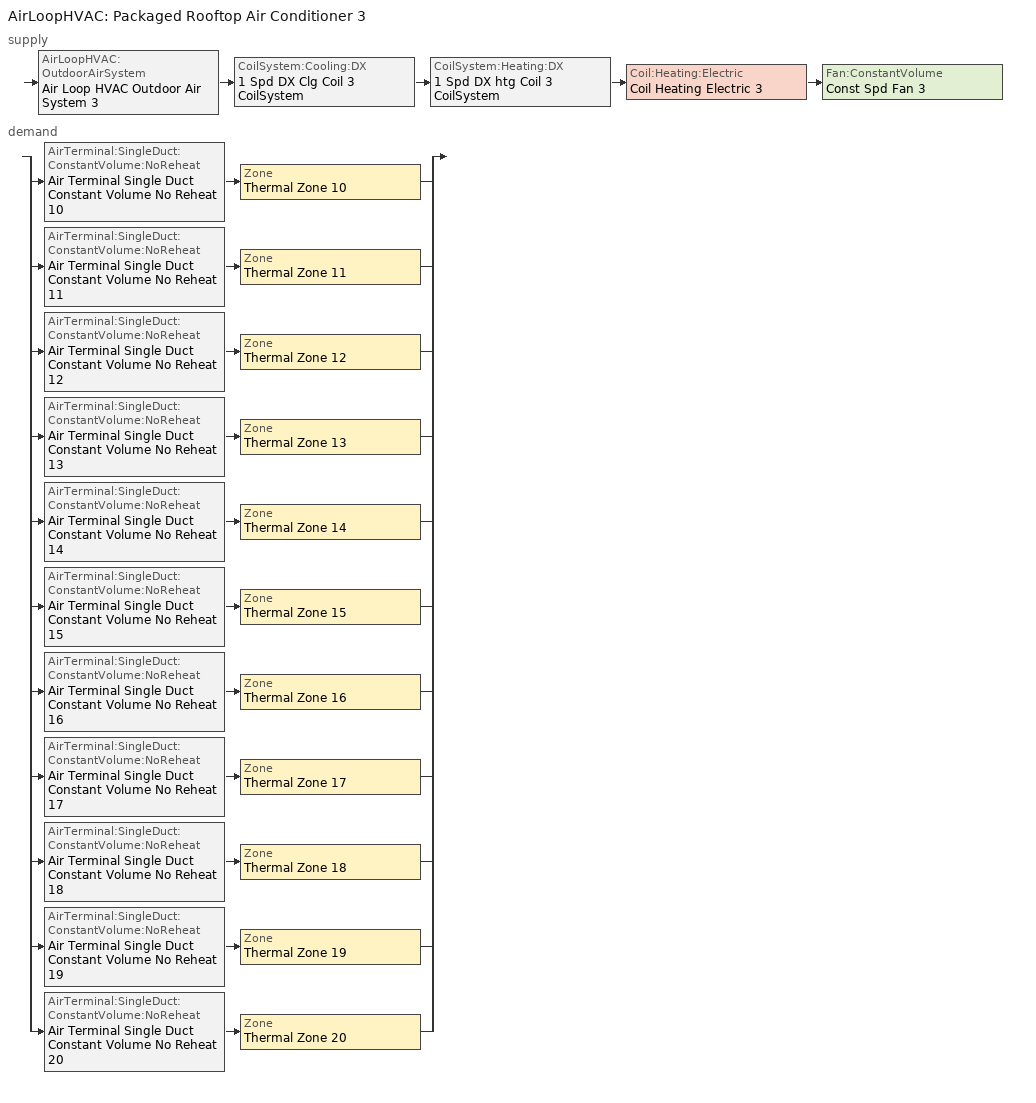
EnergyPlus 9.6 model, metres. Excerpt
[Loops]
AirLoopHVAC 'Packaged Rooftop Air Conditioner 3'
 supply: AirLoopHVAC:OutdoorAirSystem 'Air Loop HVAC Outdoor Air System 3' > CoilSystem:Cooling:DX '1 Spd DX Clg Coil 3 CoilSystem' > CoilSystem:Heating:DX '1 Spd DX htg Coil 3 CoilSystem' > Coil:Heating:Electric 'Coil Heating Electric 3' > Fan:ConstantVolume 'Const Spd Fan 3'
 demand: split
  | AirTerminal:SingleDuct:ConstantVolume:NoReheat 'Air Terminal Single Duct Constant Volume No Reheat 10' > Zone 'Thermal Zone 10'
  | AirTerminal:SingleDuct:ConstantVolume:NoReheat 'Air Terminal Single Duct Constant Volume No Reheat 11' > Zone 'Thermal Zone 11'
  | AirTerminal:SingleDuct:ConstantVolume:NoReheat 'Air Terminal Single Duct Constant Volume No Reheat 12' > Zone 'Thermal Zone 12'
  | AirTerminal:SingleDuct:ConstantVolume:NoReheat 'Air Terminal Single Duct Constant Volume No Reheat 13' > Zone 'Thermal Zone 13'
  | AirTerminal:SingleDuct:ConstantVolume:NoReheat 'Air Terminal Single Duct Constant Volume No Reheat 14' > Zone 'Thermal Zone 14'
  | AirTerminal:SingleDuct:ConstantVolume:NoReheat 'Air Terminal Single Duct Constant Volume No Reheat 15' > Zone 'Thermal Zone 15'
  | AirTerminal:SingleDuct:ConstantVolume:NoReheat 'Air Terminal Single Duct Constant Volume No Reheat 16' > Zone 'Thermal Zone 16'
  | AirTerminal:SingleDuct:ConstantVolume:NoReheat 'Air Terminal Single Duct Constant Volume No Reheat 17' > Zone 'Thermal Zone 17'
  | AirTerminal:SingleDuct:ConstantVolume:NoReheat 'Air Terminal Single Duct Constant Volume No Reheat 18' > Zone 'Thermal Zone 18'
  | AirTerminal:SingleDuct:ConstantVolume:NoReheat 'Air Terminal Single Duct Constant Volume No Reheat 19' > Zone 'Thermal Zone 19'
  | AirTerminal:SingleDuct:ConstantVolume:NoReheat 'Air Terminal Single Duct Constant Volume No Reheat 20' > Zone 'Thermal Zone 20'
[Controller:MechanicalVentilation]
Controller Mechanical Ventilation 3: Availability Schedule=Always On Discrete; Demand Controlled Ventilation=No; System Outdoor Air Method=ZoneSum; Zone or ZoneList Name 1=Thermal Zone 10; Design Specification Outdoor Air Object Name 1=Ventilation 10; Zone or ZoneList Name 2=Thermal Zone 11; Design Specification Outdoor Air Object Name 2=Ventilation 11; Zone or ZoneList Name 3=Thermal Zone 12; Design Specification Outdoor Air Object Name 3=Ventilation 12; Zone or ZoneList Name 4=Thermal Zone 13; Design Specification Outdoor Air Object Name 4=Ventilation 13; Zone or ZoneList Name 5=Thermal Zone 14; Design Specification Outdoor Air Object Name 5=Ventilation 14; Zone or ZoneList Name 6=Thermal Zone 15; Design Specification Outdoor Air Object Name 6=Ventilation 15; Zone or ZoneList Name 7=Thermal Zone 16; Design Specification Outdoor Air Object Name 7=Ventilation 16; Zone or ZoneList Name 8=Thermal Zone 17; Design Specification Outdoor Air Object Name 8=Ventilation 17; Zone or ZoneList Name 9=Thermal Zone 18; Design Specification Outdoor Air Object Name 9=Ventilation 18; Zone or ZoneList Name 10=Thermal Zone 19; Design Specification Outdoor Air Object Name 10=Ventilation 19; Zone or ZoneList Name 11=Thermal Zone 20; Design Specification Outdoor Air Object Name 11=Ventilation 20
[AirLoopHVAC]
Packaged Rooftop Air Conditioner 3: Design Supply Air Flow Rate m3/s=AutoSize; Design Return Air Flow Fraction of Supply Air Flow=1
[Sizing:System]
Packaged Rooftop Air Conditioner 3: Type of Load to Size On=Sensible; Design Outdoor Air Flow Rate m3/s=Autosize; Central Heating Maximum System Air Flow Ratio=0.3; Preheat Design Temperature C=7; Preheat Design Humidity Ratio kgWater/kgDryAir=0.008; Precool Design Temperature C=12.8; Precool Design Humidity Ratio kgWater/kgDryAir=0.008; Central Cooling Design Supply Air Temperature C=12.3; Central Heating Design Supply Air Temperature C=51.3; Type of Zone Sum to Use=NonCoincident; 100% Outdoor Air in Cooling=Yes; 100% Outdoor Air in Heating=Yes; Central Cooling Design Supply Air Humidity Ratio kgWater/kgDryAir=0.0085; Central Heating Design Supply Air Humidity Ratio kgWater/kgDryAir=0.008; Cooling Supply Air Flow Rate Method=DesignDay; Cooling Supply Air Flow Rate m3/s=0; Cooling Supply Air Flow Rate Per Floor Area m3/s-m2=0.00996765; Cooling Fraction of Autosized Cooling Supply Air Flow Rate=1; Cooling Supply Air Flow Rate Per Unit Cooling Capacity m3/s-W=3.94755e-05; Heating Supply Air Flow Rate Method=DesignDay; Heating Supply Air Flow Rate m3/s=0; Heating Supply Air Flow Rate Per Floor Area m3/s-m2=0.00996765; Heating Fraction of Autosized Heating Supply Air Flow Rate=1; Heating Fraction of Autosized Cooling Supply Air Flow Rate=1; Heating Supply Air Flow Rate Per Unit Heating Capacity m3/s-W=3.15882e-05; System Outdoor Air Method=ZoneSum; Zone Maximum Outdoor Air Fraction dimensionless=1; Cooling Design Capacity Method=CoolingDesignCapacity; Cooling Design Capacity W=Autosize; Cooling Design Capacity Per Floor Area W/m2=234.7; Fraction of Autosized Cooling Design Capacity=1; Heating Design Capacity Method=HeatingDesignCapacity; Heating Design Capacity W=Autosize; Heating Design Capacity Per Floor Area W/m2=157; Fraction of Autosized Heating Design Capacity=1; Central Cooling Capacity Control Method=OnOff; Occupant Diversity=Autosize
[Controller:OutdoorAir]
Controller Outdoor Air 3: Minimum Outdoor Air Flow Rate m3/s=0; Maximum Outdoor Air Flow Rate m3/s=Autosize; Economizer Control Type=NoEconomizer; Economizer Control Action Type=ModulateFlow; Economizer Maximum Limit Dry-Bulb Temperature C=28; Economizer Maximum Limit Enthalpy J/kg=64000; Economizer Minimum Limit Dry-Bulb Temperature C=-100; Lockout Type=NoLockout; Minimum Limit Type=FixedMinimum; Mechanical Ventilation Controller=Controller Mechanical Ventilation 3; High Humidity Control=No; Control High Indoor Humidity Based on Outdoor Humidity Ratio=Yes; Heat Recovery Bypass Control Type=BypassWhenWithinEconomizerLimits
[SetpointManager:MixedAir] Control Variable=Temperature
Name | Setpoint Node or NodeList
Node Air Deck Mixed 3 OS Default SPM | Node Air Deck Mixed 3
Node Air Deck Cooling 3 OS Default SPM | Node Air Deck Cooling 3
Node Air Deck Heating 3 OS Default SPM | Node Air Deck Heating 3
Node Air Deck Elec Heating 3 OS Default SPM | Node Air Deck Elec Heating 3
[CoilSystem:Cooling:DX]
1 Spd DX Clg Coil 3 CoilSystem: Availability Schedule=Always On Discrete hvac_library; Cooling Coil=1 Spd DX Clg Coil 3
[Coil:Cooling:DX:SingleSpeed]
1 Spd DX Clg Coil 3: Availability Schedule=Always On Discrete hvac_library; Gross Rated Total Cooling Capacity W=Autosize; Gross Rated Sensible Heat Ratio=Autosize; Gross Rated Cooling COP W/W=4.86; Rated Air Flow Rate m3/s=Autosize; Rated Evaporator Fan Power Per Volume Flow Rate W/(m3/s)=773.3; Total Cooling Capacity Function of Temperature Curve=OS:Curve:Biquadratic 1; Total Cooling Capacity Function of Flow Fraction Curve=OS:Curve:Quadratic 1; Energy Input Ratio Function of Temperature Curve=OS:Curve:Biquadratic 2; Energy Input Ratio Function of Flow Fraction Curve=OS:Curve:Quadratic 2; Part Load Fraction Correlation Curve=OS:Curve:Quadratic 3; Minimum Outdoor Dry-Bulb Temperature for Compressor Operation C=-25; Condenser Type=AirCooled; Evaporative Condenser Effectiveness=0; Evaporative Condenser Air Flow Rate m3/s=Autosize; Evaporative Condenser Pump Rated Power Consumption W=Autosize; Crankcase Heater Capacity W=0; Maximum Outdoor Dry-Bulb Temperature for Crankcase Heater Operation C=0; Basin Heater Capacity W/K=0; Basin Heater Setpoint Temperature C=10
[CoilSystem:Heating:DX]
1 Spd DX htg Coil 3 CoilSystem: Availability Schedule=Always On Discrete hvac_library; Heating Coil=1 Spd DX htg Coil 3
[Coil:Heating:DX:SingleSpeed]
1 Spd DX htg Coil 3: Availability Schedule=Always On Discrete hvac_library; Gross Rated Heating Capacity W=Autosize; Gross Rated Heating COP W/W=6.19; Rated Air Flow Rate m3/s=Autosize; Rated Supply Fan Power Per Volume Flow Rate W/(m3/s)=773.3; Heating Capacity Function of Temperature Curve=Curve Cubic 1; Heating Capacity Function of Flow Fraction Curve=Curve Cubic 2; Energy Input Ratio Function of Temperature Curve=Curve Cubic 3; Energy Input Ratio Function of Flow Fraction Curve=Curve Quadratic 4; Part Load Fraction Correlation Curve=Curve Quadratic 5; Minimum Outdoor Dry-Bulb Temperature for Compressor Operation C=-8; Maximum Outdoor Dry-Bulb Temperature for Defrost Operation C=5; Crankcase Heater Capacity W=0; Maximum Outdoor Dry-Bulb Temperature for Crankcase Heater Operation C=10; Defrost Strategy=Resistive; Defrost Control=Timed; Defrost Time Period Fraction=0.166667; Resistive Defrost Heater Capacity W=2000
[Coil:Heating:Electric]
Coil Heating Electric 3: Availability Schedule=Always On Discrete hvac_library; Efficiency=1; Nominal Capacity W=Autosize
[Fan:ConstantVolume]
Const Spd Fan 3: Availability Schedule=Always On Discrete; Fan Total Efficiency=0.71; Pressure Rise Pa=1888; Maximum Flow Rate m3/s=Autosize; Motor Efficiency=0.9; Motor In Airstream Fraction=1
[ZoneControl:Thermostat] Temperature Difference Between Cutout And Setpoint deltaC=0
Name | Zone or ZoneList | Control Type Schedule | Control 1
Thermal Zone 10 Thermostat | Thermal Zone 10 | Thermal Zone 10 Thermostat Schedule | Thermostat Setpoint Dual Setpoint 10
Thermal Zone 11 Thermostat | Thermal Zone 11 | Thermal Zone 11 Thermostat Schedule | Thermostat Setpoint Dual Setpoint 11
Thermal Zone 12 Thermostat | Thermal Zone 12 | Thermal Zone 12 Thermostat Schedule | Thermostat Setpoint Dual Setpoint 12
Thermal Zone 13 Thermostat | Thermal Zone 13 | Thermal Zone 13 Thermostat Schedule | Thermostat Setpoint Dual Setpoint 13
Thermal Zone 14 Thermostat | Thermal Zone 14 | Thermal Zone 14 Thermostat Schedule | Thermostat Setpoint Dual Setpoint 14
Thermal Zone 15 Thermostat | Thermal Zone 15 | Thermal Zone 15 Thermostat Schedule | Thermostat Setpoint Dual Setpoint 15
Thermal Zone 16 Thermostat | Thermal Zone 16 | Thermal Zone 16 Thermostat Schedule | Thermostat Setpoint Dual Setpoint 16
Thermal Zone 17 Thermostat | Thermal Zone 17 | Thermal Zone 17 Thermostat Schedule | Thermostat Setpoint Dual Setpoint 17
Thermal Zone 18 Thermostat | Thermal Zone 18 | Thermal Zone 18 Thermostat Schedule | Thermostat Setpoint Dual Setpoint 18
Thermal Zone 19 Thermostat | Thermal Zone 19 | Thermal Zone 19 Thermostat Schedule | Thermostat Setpoint Dual Setpoint 19
Thermal Zone 20 Thermostat | Thermal Zone 20 | Thermal Zone 20 Thermostat Schedule | Thermostat Setpoint Dual Setpoint 20
[ThermostatSetpoint:DualSetpoint]
Name | Heating Setpoint Temperature Schedule | Cooling Setpoint Temperature Schedule
Thermostat Setpoint Dual Setpoint 10 | HtgSetp 10 | ClgSetp 10
Thermostat Setpoint Dual Setpoint 11 | HtgSetp 11 | ClgSetp 11
Thermostat Setpoint Dual Setpoint 12 | HtgSetp 12 | ClgSetp 12
Thermostat Setpoint Dual Setpoint 13 | HtgSetp 13 | ClgSetp 13
Thermostat Setpoint Dual Setpoint 14 | HtgSetp 14 | ClgSetp 14
Thermostat Setpoint Dual Setpoint 15 | HtgSetp 15 | ClgSetp 15
Thermostat Setpoint Dual Setpoint 16 | HtgSetp 16 | ClgSetp 16
Thermostat Setpoint Dual Setpoint 17 | HtgSetp 17 | ClgSetp 17
Thermostat Setpoint Dual Setpoint 18 | HtgSetp 18 | ClgSetp 18
Thermostat Setpoint Dual Setpoint 19 | HtgSetp 19 | ClgSetp 19
Thermostat Setpoint Dual Setpoint 20 | HtgSetp 20 | ClgSetp 20
[AirTerminal:SingleDuct:ConstantVolume:NoReheat] Availability Schedule=Always On Discrete; Maximum Air Flow Rate m3/s=AutoSize
Air Terminal Single Duct Constant Volume No Reheat 10; Air Terminal Single Duct Constant Volume No Reheat 11; Air Terminal Single Duct Constant Volume No Reheat 12; Air Terminal Single Duct Constant Volume No Reheat 13; Air Terminal Single Duct Constant Volume No Reheat 14; Air Terminal Single Duct Constant Volume No Reheat 15; Air Terminal Single Duct Constant Volume No Reheat 16; Air Terminal Single Duct Constant Volume No Reheat 17; Air Terminal Single Duct Constant Volume No Reheat 18; Air Terminal Single Duct Constant Volume No Reheat 19; Air Terminal Single Duct Constant Volume No Reheat 20
[Zone equipment]
Thermal Zone 10: Air Terminal Single Duct Constant Volume No Reheat 10
Thermal Zone 11: Air Terminal Single Duct Constant Volume No Reheat 11
Thermal Zone 12: Air Terminal Single Duct Constant Volume No Reheat 12
Thermal Zone 13: Air Terminal Single Duct Constant Volume No Reheat 13
Thermal Zone 14: Air Terminal Single Duct Constant Volume No Reheat 14
Thermal Zone 15: Air Terminal Single Duct Constant Volume No Reheat 15
Thermal Zone 16: Air Terminal Single Duct Constant Volume No Reheat 16
Thermal Zone 17: Air Terminal Single Duct Constant Volume No Reheat 17
Thermal Zone 18: Air Terminal Single Duct Constant Volume No Reheat 18
Thermal Zone 19: Air Terminal Single Duct Constant Volume No Reheat 19
Thermal Zone 20: Air Terminal Single Duct Constant Volume No Reheat 20
[Sizing:Zone] Zone Cooling Design Supply Air Temperature Input Method=SupplyAirTemperature; Zone Cooling Design Supply Air Temperature C=12.3; Zone Cooling Design Supply Air Temperature Difference deltaC=11.11; Zone Heating Design Supply Air Temperature Input Method=SupplyAirTemperature; Zone Heating Design Supply Air Temperature C=51.3; Zone Heating Design Supply Air Temperature Difference deltaC=11.11; Zone Cooling Design Supply Air Humidity Ratio kgWater/kgDryAir=0.0085; Zone Heating Design Supply Air Humidity Ratio kgWater/kgDryAir=0.008; Cooling Design Air Flow Method=DesignDay; Cooling Design Air Flow Rate m3/s=0; Cooling Minimum Air Flow per Zone Floor Area m3/s-m2=0.000762; Cooling Minimum Air Flow m3/s=0; Cooling Minimum Air Flow Fraction=0; Heating Design Air Flow Method=DesignDay; Heating Design Air Flow Rate m3/s=0; Heating Maximum Air Flow per Zone Floor Area m3/s-m2=0.002032; Heating Maximum Air Flow m3/s=0.141576; Heating Maximum Air Flow Fraction=0.3; Account for Dedicated Outdoor Air System=No
Name | Design Specification Outdoor Air Object
Thermal Zone 10 | Ventilation 10
Thermal Zone 11 | Ventilation 11
Thermal Zone 12 | Ventilation 12
Thermal Zone 13 | Ventilation 13
Thermal Zone 14 | Ventilation 14
Thermal Zone 15 | Ventilation 15
Thermal Zone 16 | Ventilation 16
Thermal Zone 17 | Ventilation 17
Thermal Zone 18 | Ventilation 18
Thermal Zone 19 | Ventilation 19
Thermal Zone 20 | Ventilation 20
[DesignSpecification:OutdoorAir] Outdoor Air Method=Sum; Outdoor Air Flow per Person m3/s-person=0; Outdoor Air Flow per Zone Floor Area m3/s-m2=0; Outdoor Air Flow per Zone m3/s=0; Outdoor Air Flow Air Changes per Hour 1/hr=1.5
Ventilation 10; Ventilation 11; Ventilation 12; Ventilation 13; Ventilation 14; Ventilation 15; Ventilation 16; Ventilation 17; Ventilation 18; Ventilation 19; Ventilation 20
[Schedule:Week:Daily]
HtgSetp 10 Week Rule - Jan1-Dec31: HtgSetp Default Schedule 10, HtgSetp Default Schedule 10, HtgSetp Default Schedule 10, HtgSetp Default Schedule 10, HtgSetp Default Schedule 10, HtgSetp Default Schedule 10, HtgSetp Default Schedule 10, HtgSetp Default Schedule 10, HtgSetp Summer Design Day 10, HtgSetp Winter Design Day 10, HtgSetp Default Schedule 10, HtgSetp Default Schedule 10
ClgSetp 10 Week Rule - Jan1-Dec31: ClgSetp Default Schedule 10, ClgSetp Default Schedule 10, ClgSetp Default Schedule 10, ClgSetp Default Schedule 10, ClgSetp Default Schedule 10, ClgSetp Default Schedule 10, ClgSetp Default Schedule 10, ClgSetp Default Schedule 10, ClgSetp Summer Design Day 10, ClgSetp Winter Design Day 10, ClgSetp Default Schedule 10, ClgSetp Default Schedule 10
HtgSetp 11 Week Rule - Jan1-Dec31: HtgSetp Default Schedule 11, HtgSetp Default Schedule 11, HtgSetp Default Schedule 11, HtgSetp Default Schedule 11, HtgSetp Default Schedule 11, HtgSetp Default Schedule 11, HtgSetp Default Schedule 11, HtgSetp Default Schedule 11, HtgSetp Summer Design Day 11, HtgSetp Winter Design Day 11, HtgSetp Default Schedule 11, HtgSetp Default Schedule 11
ClgSetp 11 Week Rule - Jan1-Dec31: ClgSetp Default Schedule 11, ClgSetp Default Schedule 11, ClgSetp Default Schedule 11, ClgSetp Default Schedule 11, ClgSetp Default Schedule 11, ClgSetp Default Schedule 11, ClgSetp Default Schedule 11, ClgSetp Default Schedule 11, ClgSetp Summer Design Day 11, ClgSetp Winter Design Day 11, ClgSetp Default Schedule 11, ClgSetp Default Schedule 11
HtgSetp 12 Week Rule - Jan1-Dec31: HtgSetp Default Schedule 12, HtgSetp Default Schedule 12, HtgSetp Default Schedule 12, HtgSetp Default Schedule 12, HtgSetp Default Schedule 12, HtgSetp Default Schedule 12, HtgSetp Default Schedule 12, HtgSetp Default Schedule 12, HtgSetp Summer Design Day 12, HtgSetp Winter Design Day 12, HtgSetp Default Schedule 12, HtgSetp Default Schedule 12
ClgSetp 12 Week Rule - Jan1-Dec31: ClgSetp Default Schedule 12, ClgSetp Default Schedule 12, ClgSetp Default Schedule 12, ClgSetp Default Schedule 12, ClgSetp Default Schedule 12, ClgSetp Default Schedule 12, ClgSetp Default Schedule 12, ClgSetp Default Schedule 12, ClgSetp Summer Design Day 12, ClgSetp Winter Design Day 12, ClgSetp Default Schedule 12, ClgSetp Default Schedule 12
HtgSetp 13 Week Rule - Jan1-Dec31: HtgSetp Default Schedule 13, HtgSetp Default Schedule 13, HtgSetp Default Schedule 13, HtgSetp Default Schedule 13, HtgSetp Default Schedule 13, HtgSetp Default Schedule 13, HtgSetp Default Schedule 13, HtgSetp Default Schedule 13, HtgSetp Summer Design Day 13, HtgSetp Winter Design Day 13, HtgSetp Default Schedule 13, HtgSetp Default Schedule 13
ClgSetp 13 Week Rule - Jan1-Dec31: ClgSetp Default Schedule 13, ClgSetp Default Schedule 13, ClgSetp Default Schedule 13, ClgSetp Default Schedule 13, ClgSetp Default Schedule 13, ClgSetp Default Schedule 13, ClgSetp Default Schedule 13, ClgSetp Default Schedule 13, ClgSetp Summer Design Day 13, ClgSetp Winter Design Day 13, ClgSetp Default Schedule 13, ClgSetp Default Schedule 13
HtgSetp 14 Week Rule - Jan1-Dec31: HtgSetp Default Schedule 14, HtgSetp Default Schedule 14, HtgSetp Default Schedule 14, HtgSetp Default Schedule 14, HtgSetp Default Schedule 14, HtgSetp Default Schedule 14, HtgSetp Default Schedule 14, HtgSetp Default Schedule 14, HtgSetp Summer Design Day 14, HtgSetp Winter Design Day 14, HtgSetp Default Schedule 14, HtgSetp Default Schedule 14
ClgSetp 14 Week Rule - Jan1-Dec31: ClgSetp Default Schedule 14, ClgSetp Default Schedule 14, ClgSetp Default Schedule 14, ClgSetp Default Schedule 14, ClgSetp Default Schedule 14, ClgSetp Default Schedule 14, ClgSetp Default Schedule 14, ClgSetp Default Schedule 14, ClgSetp Summer Design Day 14, ClgSetp Winter Design Day 14, ClgSetp Default Schedule 14, ClgSetp Default Schedule 14
HtgSetp 15 Week Rule - Jan1-Dec31: HtgSetp Default Schedule 15, HtgSetp Default Schedule 15, HtgSetp Default Schedule 15, HtgSetp Default Schedule 15, HtgSetp Default Schedule 15, HtgSetp Default Schedule 15, HtgSetp Default Schedule 15, HtgSetp Default Schedule 15, HtgSetp Summer Design Day 15, HtgSetp Winter Design Day 15, HtgSetp Default Schedule 15, HtgSetp Default Schedule 15
ClgSetp 15 Week Rule - Jan1-Dec31: ClgSetp Default Schedule 15, ClgSetp Default Schedule 15, ClgSetp Default Schedule 15, ClgSetp Default Schedule 15, ClgSetp Default Schedule 15, ClgSetp Default Schedule 15, ClgSetp Default Schedule 15, ClgSetp Default Schedule 15, ClgSetp Summer Design Day 15, ClgSetp Winter Design Day 15, ClgSetp Default Schedule 15, ClgSetp Default Schedule 15
HtgSetp 16 Week Rule - Jan1-Dec31: HtgSetp Default Schedule 16, HtgSetp Default Schedule 16, HtgSetp Default Schedule 16, HtgSetp Default Schedule 16, HtgSetp Default Schedule 16, HtgSetp Default Schedule 16, HtgSetp Default Schedule 16, HtgSetp Default Schedule 16, HtgSetp Summer Design Day 16, HtgSetp Winter Design Day 16, HtgSetp Default Schedule 16, HtgSetp Default Schedule 16
ClgSetp 16 Week Rule - Jan1-Dec31: ClgSetp Default Schedule 16, ClgSetp Default Schedule 16, ClgSetp Default Schedule 16, ClgSetp Default Schedule 16, ClgSetp Default Schedule 16, ClgSetp Default Schedule 16, ClgSetp Default Schedule 16, ClgSetp Default Schedule 16, ClgSetp Summer Design Day 16, ClgSetp Winter Design Day 16, ClgSetp Default Schedule 16, ClgSetp Default Schedule 16
HtgSetp 17 Week Rule - Jan1-Dec31: HtgSetp Default Schedule 17, HtgSetp Default Schedule 17, HtgSetp Default Schedule 17, HtgSetp Default Schedule 17, HtgSetp Default Schedule 17, HtgSetp Default Schedule 17, HtgSetp Default Schedule 17, HtgSetp Default Schedule 17, HtgSetp Summer Design Day 17, HtgSetp Winter Design Day 17, HtgSetp Default Schedule 17, HtgSetp Default Schedule 17
ClgSetp 17 Week Rule - Jan1-Dec31: ClgSetp Default Schedule 17, ClgSetp Default Schedule 17, ClgSetp Default Schedule 17, ClgSetp Default Schedule 17, ClgSetp Default Schedule 17, ClgSetp Default Schedule 17, ClgSetp Default Schedule 17, ClgSetp Default Schedule 17, ClgSetp Summer Design Day 17, ClgSetp Winter Design Day 17, ClgSetp Default Schedule 17, ClgSetp Default Schedule 17
HtgSetp 18 Week Rule - Jan1-Dec31: HtgSetp Default Schedule 18, HtgSetp Default Schedule 18, HtgSetp Default Schedule 18, HtgSetp Default Schedule 18, HtgSetp Default Schedule 18, HtgSetp Default Schedule 18, HtgSetp Default Schedule 18, HtgSetp Default Schedule 18, HtgSetp Summer Design Day 18, HtgSetp Winter Design Day 18, HtgSetp Default Schedule 18, HtgSetp Default Schedule 18
ClgSetp 18 Week Rule - Jan1-Dec31: ClgSetp Default Schedule 18, ClgSetp Default Schedule 18, ClgSetp Default Schedule 18, ClgSetp Default Schedule 18, ClgSetp Default Schedule 18, ClgSetp Default Schedule 18, ClgSetp Default Schedule 18, ClgSetp Default Schedule 18, ClgSetp Summer Design Day 18, ClgSetp Winter Design Day 18, ClgSetp Default Schedule 18, ClgSetp Default Schedule 18
HtgSetp 19 Week Rule - Jan1-Dec31: HtgSetp Default Schedule 19, HtgSetp Default Schedule 19, HtgSetp Default Schedule 19, HtgSetp Default Schedule 19, HtgSetp Default Schedule 19, HtgSetp Default Schedule 19, HtgSetp Default Schedule 19, HtgSetp Default Schedule 19, HtgSetp Summer Design Day 19, HtgSetp Winter Design Day 19, HtgSetp Default Schedule 19, HtgSetp Default Schedule 19
ClgSetp 19 Week Rule - Jan1-Dec31: ClgSetp Default Schedule 19, ClgSetp Default Schedule 19, ClgSetp Default Schedule 19, ClgSetp Default Schedule 19, ClgSetp Default Schedule 19, ClgSetp Default Schedule 19, ClgSetp Default Schedule 19, ClgSetp Default Schedule 19, ClgSetp Summer Design Day 19, ClgSetp Winter Design Day 19, ClgSetp Default Schedule 19, ClgSetp Default Schedule 19
[Schedule:Year]
HtgSetp 10: HtgSetp 10 Week Rule - Jan1-Dec31, 1, 1, 12, 31
ClgSetp 10: ClgSetp 10 Week Rule - Jan1-Dec31, 1, 1, 12, 31
HtgSetp 11: HtgSetp 11 Week Rule - Jan1-Dec31, 1, 1, 12, 31
ClgSetp 11: ClgSetp 11 Week Rule - Jan1-Dec31, 1, 1, 12, 31
HtgSetp 12: HtgSetp 12 Week Rule - Jan1-Dec31, 1, 1, 12, 31
ClgSetp 12: ClgSetp 12 Week Rule - Jan1-Dec31, 1, 1, 12, 31
HtgSetp 13: HtgSetp 13 Week Rule - Jan1-Dec31, 1, 1, 12, 31
ClgSetp 13: ClgSetp 13 Week Rule - Jan1-Dec31, 1, 1, 12, 31
HtgSetp 14: HtgSetp 14 Week Rule - Jan1-Dec31, 1, 1, 12, 31
ClgSetp 14: ClgSetp 14 Week Rule - Jan1-Dec31, 1, 1, 12, 31
HtgSetp 15: HtgSetp 15 Week Rule - Jan1-Dec31, 1, 1, 12, 31
ClgSetp 15: ClgSetp 15 Week Rule - Jan1-Dec31, 1, 1, 12, 31
HtgSetp 16: HtgSetp 16 Week Rule - Jan1-Dec31, 1, 1, 12, 31
ClgSetp 16: ClgSetp 16 Week Rule - Jan1-Dec31, 1, 1, 12, 31
HtgSetp 17: HtgSetp 17 Week Rule - Jan1-Dec31, 1, 1, 12, 31
ClgSetp 17: ClgSetp 17 Week Rule - Jan1-Dec31, 1, 1, 12, 31
HtgSetp 18: HtgSetp 18 Week Rule - Jan1-Dec31, 1, 1, 12, 31
ClgSetp 18: ClgSetp 18 Week Rule - Jan1-Dec31, 1, 1, 12, 31
HtgSetp 19: HtgSetp 19 Week Rule - Jan1-Dec31, 1, 1, 12, 31
ClgSetp 19: ClgSetp 19 Week Rule - Jan1-Dec31, 1, 1, 12, 31
HtgSetp 20: HtgSetp 20 Week Rule - Jan1-Dec31, 1, 1, 12, 31
ClgSetp 20: ClgSetp 20 Week Rule - Jan1-Dec31, 1, 1, 12, 31
[Schedule:Compact]
Thermal Zone 10 Thermostat Schedule; Thermal Zone 11 Thermostat Schedule; Thermal Zone 12 Thermostat Schedule; Thermal Zone 13 Thermostat Schedule; Thermal Zone 14 Thermostat Schedule; Thermal Zone 15 Thermostat Schedule; Thermal Zone 16 Thermostat Schedule; Thermal Zone 17 Thermostat Schedule; Thermal Zone 18 Thermostat Schedule; Thermal Zone 19 Thermostat Schedule; Thermal Zone 20 Thermostat Schedule: Through: 12/31, For: AllDays, Until: 24:00, 4
[Curve:Cubic]
Name | Coefficient1 Constant | Coefficient2 x | Coefficient3 x**2 | Coefficient4 x**3 | Minimum Value of x | Maximum Value of x
Curve Cubic 1 | 0.758746 | 0.027626 | 0.000148716 | 3.4992e-06 | -20 | 20
Curve Cubic 2 | 0.84 | 0.16 | 0 | 0 | 0.5 | 1.5
Curve Cubic 3 | 1.19248 | -0.0300438 | 0.00103745 | -2.3328e-05 | -20 | 20
[Curve:Quadratic]
Name | Coefficient1 Constant | Coefficient2 x | Coefficient3 x**2 | Minimum Value of x | Maximum Value of x
Curve Quadratic 4 | 1.3824 | -0.4336 | 0.0512 | 0 | 1
Curve Quadratic 5 | 0.75 | 0.25 | 0 | 0 | 1
OS:Curve:Quadratic 1 | 0.77136 | 0.34053 | -0.11088 | 0.75918 | 1.13877
OS:Curve:Quadratic 2 | 1.2055 | -0.32953 | 0.12308 | 0.75918 | 1.13877
OS:Curve:Quadratic 3 | 0.771 | 0.229 | 0 | 0 | 1
[Curve:Biquadratic] Minimum Value of x=17; Maximum Value of x=22; Minimum Value of y=13; Maximum Value of y=46
Name | Coefficient1 Constant | Coefficient2 x | Coefficient3 x**2 | Coefficient4 y | Coefficient5 y**2 | Coefficient6 x*y
OS:Curve:Biquadratic 1 | 0.42415 | 0.04426 | -0.00042 | 0.00333 | -8e-05 | -0.00021
OS:Curve:Biquadratic 2 | 1.23649 | -0.02431 | 0.00057 | -0.01434 | 0.00063 | -0.00038
[Schedule:Constant]
Always On Discrete; Always On Discrete hvac_library: 1
